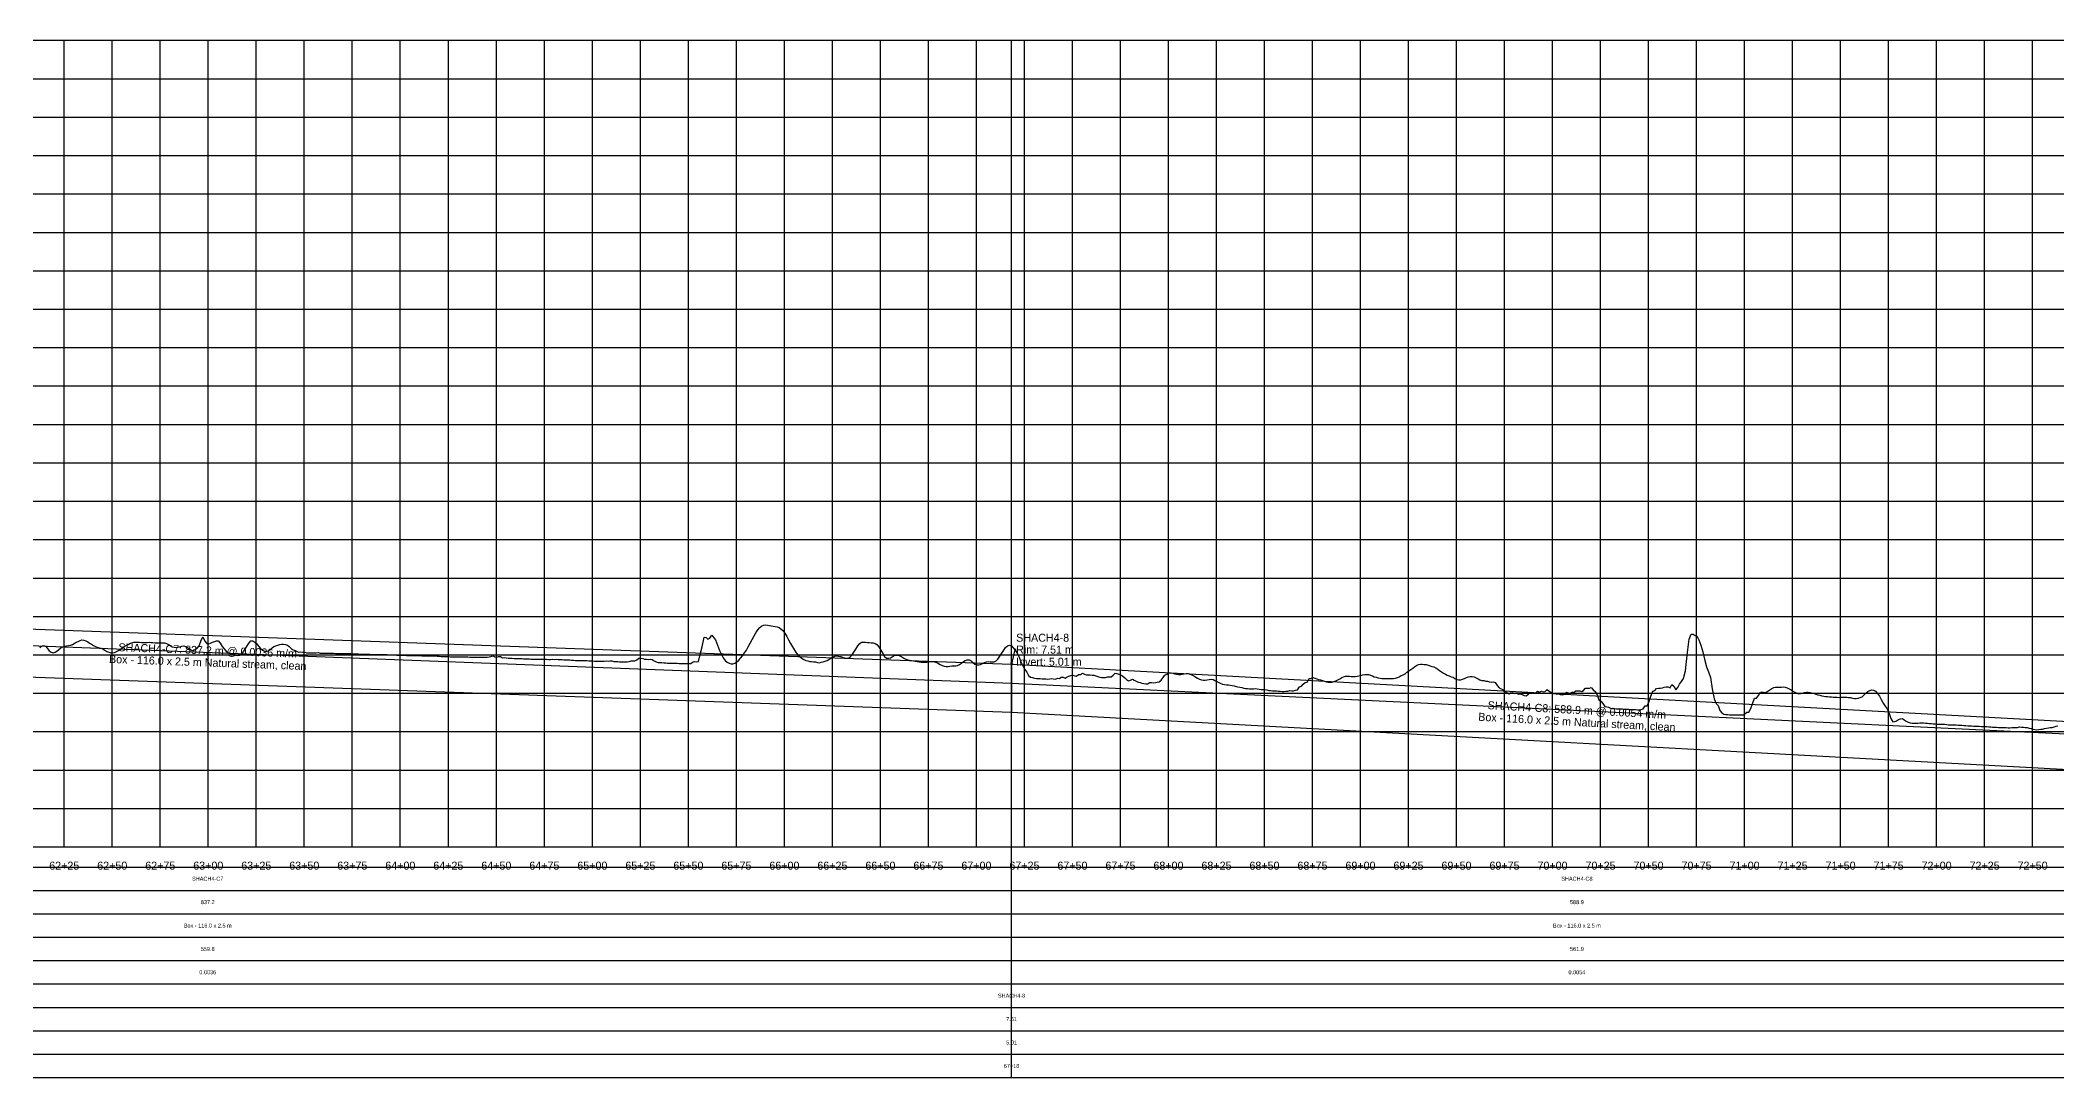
# Model space of a CAD drawing. Extents: x -64 to 8315, y -140 to 402.
# Drawn here: x 6213 to 7263, y -140 to 400 of the extents above; entities that cross this region are included whole.
import ezdxf
from ezdxf.enums import TextEntityAlignment as Align

# ---------------------------------------------------------------- set-up
doc = ezdxf.new("R2010")
doc.units = 0
for name, color, linetype in [('Annotation', 7, 'Continuous'), ('Annotation_Table', 254, 'Continuous'), ('Crown', 7, 'Continuous'), ('Grid', 254, 'Continuous'), ('Grid_Text', 7, 'Continuous'), ('Ground_Elevation', 3, 'Continuous'), ('Hydraulic_Grade', 5, 'Continuous'), ('Invert', 7, 'Continuous'), ('Structure', 7, 'Continuous')]:
    doc.layers.add(name, color=color, linetype=linetype)

msp = doc.modelspace()

# ---------------------------------------------------------------- linework, layer by layer
at = {"layer": 'Annotation', "color": 0}
msp.add_lwpolyline([(6718.3, 75.1), (6718.1, 76), (6718.8, 75.9)], close=True, dxfattribs=at)
msp.add_lwpolyline([(6720.7, 82.7), (6720, 82.7), (6718.3, 75.1)], dxfattribs=at)
at = {"layer": 'Annotation_Table', "color": 254}
for points in [[(6718.3, -140.2), (6718.3, 400)], [(-25, -30.5), (8300, -30.5)], [(-25, -42.7), (8300, -42.7)], [(-25, -54.9), (8300, -54.9)], [(-25, -67.1), (8300, -67.1)], [(-25, -79.2), (8300, -79.2)], [(-25, -91.4), (8300, -91.4)], [(-25, -103.6), (8300, -103.6)], [(-25, -115.8), (8300, -115.8)], [(-25, -128), (8300, -128)], [(-25, -140.2), (8300, -140.2)]]:
    msp.add_lwpolyline(points, dxfattribs=at)
at = {"layer": 'Crown', "color": 0}
for points in [[(5881.1, 105.2), (6718.3, 75.1)], [(6718.3, 75.1), (6718.3, 75.1)], [(6718.3, 75.1), (7307.2, 43.2)]]:
    msp.add_lwpolyline(points, dxfattribs=at)
at = {"layer": 'Grid', "color": 254}
for points in [[(-25, 400), (8300, 400)], [(6225, -20), (6225, 400)], [(6250, -20), (6250, 400)], [(6275, -20), (6275, 400)], [(6300, -20), (6300, 400)], [(6325, -20), (6325, 400)], [(6350, -20), (6350, 400)], [(6375, -20), (6375, 400)], [(6400, -20), (6400, 400)], [(6425, -20), (6425, 400)], [(6450, -20), (6450, 400)], [(6475, -20), (6475, 400)], [(6500, -20), (6500, 400)], [(6525, -20), (6525, 400)], [(6550, -20), (6550, 400)], [(6575, -20), (6575, 400)], [(6600, -20), (6600, 400)], [(6625, -20), (6625, 400)], [(6650, -20), (6650, 400)], [(6675, -20), (6675, 400)], [(6700, -20), (6700, 400)], [(6725, -20), (6725, 400)], [(6750, -20), (6750, 400)], [(6775, -20), (6775, 400)], [(6800, -20), (6800, 400)], [(6825, -20), (6825, 400)], [(6850, -20), (6850, 400)], [(6875, -20), (6875, 400)], [(6900, -20), (6900, 400)], [(6925, -20), (6925, 400)], [(6950, -20), (6950, 400)], [(6975, -20), (6975, 400)], [(7000, -20), (7000, 400)], [(7025, -20), (7025, 400)], [(7050, -20), (7050, 400)], [(7075, -20), (7075, 400)], [(7100, -20), (7100, 400)], [(7125, -20), (7125, 400)], [(7150, -20), (7150, 400)], [(7175, -20), (7175, 400)], [(7200, -20), (7200, 400)], [(7225, -20), (7225, 400)], [(7250, -20), (7250, 400)], [(-25, 380), (8300, 380)], [(-25, 360), (8300, 360)], [(-25, 340), (8300, 340)], [(-25, 320), (8300, 320)], [(-25, 300), (8300, 300)], [(-25, 280), (8300, 280)], [(-25, 260), (8300, 260)], [(-25, 240), (8300, 240)], [(-25, 220), (8300, 220)], [(-25, 200), (8300, 200)], [(-25, 180), (8300, 180)], [(-25, 160), (8300, 160)], [(-25, 140), (8300, 140)], [(-25, 120), (8300, 120)], [(-25, 100), (8300, 100)], [(-25, 80), (8300, 80)], [(-25, 60), (8300, 60)], [(-25, 40), (8300, 40)], [(-25, 20), (8300, 20)], [(-25, 0), (8300, 0)], [(-25, -20), (8300, -20)]]:
    msp.add_lwpolyline(points, dxfattribs=at)
at = {"layer": 'Ground_Elevation', "color": 3}
msp.add_lwpolyline([(6212.2, 83.8), (6213.2, 84.5), (6214.2, 84.9), (6215.2, 84.5), (6216.2, 83.3), (6217.2, 82.1), (6218.2, 81.3), (6219.2, 81.1), (6220.2, 81.3), (6221.2, 81.9), (6222.2, 82.7), (6223.2, 83.6), (6224.2, 84.2), (6225.2, 84.5), (6226.2, 84.6), (6227.2, 84.8), (6228.2, 85), (6229.2, 85.4), (6230.2, 85.9), (6231.2, 86.5), (6232.2, 87), (6233.2, 87.5), (6234.2, 87.8), (6235.2, 87.7), (6236.2, 87.3), (6237.2, 86.8), (6238.2, 86.1), (6239.2, 85.5), (6240.2, 84.8), (6241.2, 84.3), (6242.2, 84), (6243.2, 83.7), (6244.2, 83.4), (6245.2, 82.9), (6246.2, 82.4), (6247.2, 81.8), (6248.2, 81.4), (6249.2, 81.1), (6250.2, 81), (6251.2, 81.2), (6252.2, 81.7), (6253.2, 82.3), (6254.2, 83), (6255.2, 83.7), (6256.2, 84.3), (6257.2, 84.9), (6258.2, 85.4), (6259.2, 85.9), (6260.2, 86.2), (6261.2, 86.5), (6262.2, 86.6), (6263.2, 86.6), (6264.2, 86.5), (6265.2, 86.4), (6266.2, 86.4), (6267.2, 86.4), (6268.2, 86.4), (6269.2, 86.5), (6270.2, 86.4), (6271.2, 86.4), (6272.2, 86.3), (6273.2, 86.3), (6274.2, 86.3), (6275.2, 86.3), (6276.2, 86.3), (6277.2, 86.2), (6278.2, 85.9), (6279.2, 85.3), (6280.2, 84.8), (6281.2, 84.2), (6282.2, 83.9), (6283.2, 83.8), (6284.2, 83.9), (6285.2, 84.2), (6286.2, 84.5), (6287.2, 84.7), (6288.2, 84.4), (6289.2, 83.8), (6290.2, 83.1), (6291.2, 82.5), (6292.2, 82.3), (6293.2, 82.7), (6294.2, 83.5), (6295.2, 84.6), (6296.2, 87.1), (6297.2, 89.3), (6298.2, 87.1), (6299.2, 85.9), (6300.2, 85.7), (6301.2, 86.1), (6302.2, 86.6), (6303.2, 87), (6304.2, 87.2), (6305.2, 87.3), (6306.2, 86), (6307.2, 84.4), (6308.2, 83.1), (6309.2, 82.1), (6310.2, 81.2), (6311.2, 80.7), (6312.2, 80.3), (6313.2, 80), (6314.2, 79.8), (6315.2, 79.7), (6316.2, 79.9), (6317.2, 80.4), (6318.2, 81.4), (6319.2, 83), (6320.2, 84.7), (6321.2, 86.3), (6322.2, 87.3), (6323.2, 87.3), (6324.2, 86.6), (6325.2, 85.7), (6326.2, 84.5), (6327.2, 83.3), (6328.2, 82.4), (6329.2, 81.9), (6330.2, 81.8), (6331.2, 82), (6332.2, 82.6), (6333.2, 83.7), (6334.2, 84.4), (6335.2, 84.7), (6336.2, 85.1), (6337.2, 85.3), (6338.2, 85.5), (6339.2, 85.5), (6340.2, 85.4), (6341.2, 85), (6342.2, 84.4), (6343.2, 83.3), (6344.2, 82.6), (6345.2, 82.2), (6346.2, 81.8), (6347.2, 81.4), (6348.2, 81.5), (6349.2, 81.4), (6350.2, 81.3), (6351.2, 81.1), (6352.2, 81), (6353.2, 81.1), (6354.2, 81.1), (6355.2, 81.1), (6356.2, 81), (6357.2, 81.2), (6358.2, 80.9), (6359.2, 80.9), (6360.2, 80.9), (6361.2, 80.9), (6362.2, 80.8), (6363.2, 80.9), (6364.2, 80.8), (6365.2, 80.8), (6366.2, 80.7), (6367.2, 80.7), (6368.2, 80.7), (6369.2, 80.7), (6370.2, 80.7), (6371.2, 80.7), (6372.2, 80.7), (6373.2, 80.6), (6374.2, 80.6), (6375.2, 80.5), (6376.2, 80.5), (6377.2, 80.5), (6378.2, 80.5), (6379.2, 80.4), (6380.2, 80.4), (6381.2, 80.3), (6382.2, 80.3), (6383.2, 80.3), (6384.2, 80.3), (6385.2, 80.2), (6386.2, 80.2), (6387.2, 80.2), (6388.2, 80.2), (6389.2, 80.2), (6390.2, 80.1), (6391.2, 80.1), (6392.2, 80.1), (6393.2, 80.1), (6394.2, 80), (6395.2, 80), (6396.2, 80), (6397.2, 80), (6398.2, 79.9), (6399.2, 79.9), (6400.2, 79.8), (6401.2, 79.8), (6402.2, 79.8), (6403.2, 79.7), (6404.2, 79.7), (6405.2, 79.6), (6406.2, 79.6), (6407.2, 79.6), (6408.2, 79.6), (6409.2, 79.6), (6410.2, 79.6), (6411.2, 79.5), (6412.2, 79.5), (6413.2, 79.5), (6414.2, 79.4), (6415.2, 79.4), (6416.2, 79.4), (6417.2, 79.4), (6418.2, 79.4), (6419.2, 79.3), (6420.2, 79.3), (6421.2, 79.2), (6422.2, 79.2), (6423.2, 79.2), (6424.2, 79.1), (6425.2, 79.1), (6426.2, 79), (6427.2, 79), (6428.2, 79), (6429.2, 79), (6430.2, 79), (6431.2, 79), (6432.2, 79), (6433.2, 78.9), (6434.2, 78.9), (6435.2, 78.9), (6436.2, 78.8), (6437.2, 78.8), (6438.2, 78.8), (6439.2, 78.8), (6440.2, 78.8), (6441.2, 78.8), (6442.2, 78.8), (6443.2, 78.8), (6444.2, 78.8), (6445.2, 78.8), (6446.2, 78.9), (6447.2, 79.1), (6448.2, 79.5), (6449.2, 79), (6450.2, 78.8), (6451.2, 79.2), (6452.2, 79.1), (6453.2, 78.5), (6454.2, 78.6), (6455.2, 78.4), (6456.2, 78.2), (6457.2, 78.2), (6458.2, 78.3), (6459.2, 78.1), (6460.2, 78.1), (6461.2, 78), (6462.2, 78), (6463.2, 78), (6464.2, 77.9), (6465.2, 77.9), (6466.2, 77.9), (6467.2, 77.9), (6468.2, 77.8), (6469.2, 77.8), (6470.2, 77.8), (6471.2, 77.7), (6472.2, 77.7), (6473.2, 77.7), (6474.2, 77.7), (6475.2, 77.7), (6476.2, 77.7), (6477.2, 77.6), (6478.2, 77.6), (6479.2, 77.7), (6480.2, 77.5), (6481.2, 77.7), (6482.2, 77.6), (6483.2, 77.5), (6484.2, 77.5), (6485.2, 77.4), (6486.2, 77.4), (6487.2, 77.3), (6488.2, 77.3), (6489.2, 77.2), (6490.2, 77.2), (6491.2, 77.1), (6492.2, 77.1), (6493.2, 77.1), (6494.2, 77.1), (6495.2, 77), (6496.2, 77), (6497.2, 77), (6498.2, 76.9), (6499.2, 76.8), (6500.2, 76.8), (6501.2, 76.7), (6502.2, 76.7), (6503.2, 76.7), (6504.2, 76.7), (6505.2, 76.7), (6506.2, 76.7), (6507.2, 76.8), (6508.2, 76.7), (6509.2, 76.8), (6510.2, 76.8), (6511.2, 76.6), (6512.2, 76.5), (6513.2, 76.5), (6514.2, 76.4), (6515.2, 76.4), (6516.2, 76.3), (6517.2, 76.4), (6518.2, 76.4), (6519.2, 76.5), (6520.2, 76.8), (6521.2, 76.8), (6522.2, 76.9), (6523.2, 77.4), (6524.2, 78.2), (6525.2, 78.2), (6526.2, 78), (6527.2, 77.8), (6528.2, 77.7), (6529.2, 77.6), (6530.2, 77.7), (6531.2, 77.5), (6532.2, 76.8), (6533.2, 76.3), (6534.2, 76), (6535.2, 76), (6536.2, 76), (6537.2, 75.9), (6538.2, 75.8), (6539.2, 75.7), (6540.2, 75.7), (6541.2, 75.7), (6542.2, 75.6), (6543.2, 75.6), (6544.2, 75.6), (6545.2, 75.5), (6546.2, 75.5), (6547.2, 75.5), (6548.2, 75.5), (6549.2, 75.4), (6550.2, 75.4), (6551.2, 75.4), (6552.2, 76.2), (6553.2, 76.5), (6554.2, 76.4), (6555.2, 76.6), (6556.2, 80.2), (6557.2, 84.1), (6558.2, 89.2), (6559.2, 89), (6560.2, 88.2), (6561.2, 88.7), (6562.2, 90.2), (6563.2, 88.8), (6564.2, 87.8), (6565.2, 85), (6566.2, 82.3), (6567.2, 80.2), (6568.2, 78.5), (6569.2, 77.1), (6570.2, 76.2), (6571.2, 75.6), (6572.2, 75.3), (6573.2, 75.3), (6574.2, 75.7), (6575.2, 76.3), (6576.2, 77.2), (6577.2, 78.3), (6578.2, 79.5), (6579.2, 81), (6580.2, 82.5), (6581.2, 84.2), (6582.2, 86), (6583.2, 87.9), (6584.2, 89.8), (6585.2, 91.5), (6586.2, 93), (6587.2, 94.2), (6588.2, 95.1), (6589.2, 95.5), (6590.2, 95.6), (6591.2, 95.5), (6592.2, 95.3), (6593.2, 95.1), (6594.2, 94.9), (6595.2, 94.7), (6596.2, 94.5), (6597.2, 94.2), (6598.2, 93.6), (6599.2, 92.6), (6600.2, 91.2), (6601.2, 89.6), (6602.2, 87.8), (6603.2, 85.9), (6604.2, 84.1), (6605.2, 82.5), (6606.2, 81.1), (6607.2, 79.9), (6608.2, 78.9), (6609.2, 78.1), (6610.2, 77.5), (6611.2, 77.1), (6612.2, 76.8), (6613.2, 76.6), (6614.2, 76.5), (6615.2, 76.4), (6616.2, 76.3), (6617.2, 76), (6618.2, 75.9), (6619.2, 76.1), (6620.2, 76.4), (6621.2, 76.7), (6622.2, 77), (6623.2, 77.6), (6624.2, 78.3), (6625.2, 79), (6626.2, 79.3), (6627.2, 79.4), (6628.2, 79.3), (6629.2, 79.1), (6630.2, 78.8), (6631.2, 78.5), (6632.2, 78.2), (6633.2, 78.2), (6634.2, 78.7), (6635.2, 79.8), (6636.2, 81.3), (6637.2, 83), (6638.2, 84.7), (6639.2, 85.9), (6640.2, 86.5), (6641.2, 86.6), (6642.2, 86.5), (6643.2, 86.4), (6644.2, 86.4), (6645.2, 86.3), (6646.2, 86.2), (6647.2, 85.9), (6648.2, 85.3), (6649.2, 84.1), (6650.2, 82.4), (6651.2, 80.6), (6652.2, 79.2), (6653.2, 78.3), (6654.2, 78.2), (6655.2, 78.5), (6656.2, 79), (6657.2, 79.6), (6658.2, 79.9), (6659.2, 79.9), (6660.2, 79.5), (6661.2, 78.9), (6662.2, 78.3), (6663.2, 77.8), (6664.2, 77.4), (6665.2, 77.2), (6666.2, 77.1), (6667.2, 76.9), (6668.2, 76.7), (6669.2, 76.5), (6670.2, 76.4), (6671.2, 76.2), (6672.2, 76.1), (6673.2, 76.1), (6674.2, 76.2), (6675.2, 76.4), (6676.2, 76.6), (6677.2, 76.5), (6678.2, 76.3), (6679.2, 76), (6680.2, 75.5), (6681.2, 75), (6682.2, 74.5), (6683.2, 74.1), (6684.2, 74), (6685.2, 74), (6686.2, 74.1), (6687.2, 74.2), (6688.2, 74.3), (6689.2, 74.2), (6690.2, 74.5), (6691.2, 75), (6692.2, 75.7), (6693.2, 76.5), (6694.2, 77), (6695.2, 77.3), (6696.2, 77.3), (6697.2, 76.8), (6698.2, 76), (6699.2, 75.2), (6700.2, 74.8), (6701.2, 74.7), (6702.2, 75), (6703.2, 75.5), (6704.2, 76), (6705.2, 76.4), (6706.2, 76.5), (6707.2, 76.4), (6708.2, 76.3), (6709.2, 76.3), (6710.2, 76.8), (6711.2, 77.8), (6712.2, 79.3), (6713.2, 80.9), (6714.2, 82.5), (6715.2, 83.8), (6716.2, 84.7), (6717.2, 85.1), (6718.2, 84.6), (6719.2, 83.7), (6720.2, 82.5), (6721.2, 80.9), (6722.2, 78.8), (6723.2, 76.3), (6724.2, 74.2), (6725.2, 72.4), (6726.2, 71), (6727.2, 69.2), (6728.2, 68.3), (6729.2, 68.1), (6730.2, 67.9), (6731.2, 67.7), (6732.2, 67.6), (6733.2, 67.6), (6734.2, 67.5), (6735.2, 67.5), (6736.2, 67.5), (6737.2, 67.4), (6738.2, 67.5), (6739.2, 67.7), (6740.2, 67.5), (6741.2, 67.4), (6742.2, 67.8), (6743.2, 67.7), (6744.2, 68.3), (6745.2, 68.4), (6746.2, 67.9), (6747.2, 68.6), (6748.2, 68.8), (6749.2, 69.2), (6750.2, 69.4), (6751.2, 69), (6752.2, 68.9), (6753.2, 69.7), (6754.2, 69.8), (6755.2, 70.4), (6756.2, 70), (6757.2, 69.5), (6758.2, 69.6), (6759.2, 69.5), (6760.2, 69.4), (6761.2, 69.4), (6762.2, 69.1), (6763.2, 68.7), (6764.2, 68.4), (6765.2, 68.2), (6766.2, 68.1), (6767.2, 68.2), (6768.2, 68.5), (6769.2, 68.6), (6770.2, 68.6), (6771.2, 69.4), (6772.2, 70.4), (6773.2, 70.3), (6774.2, 69.9), (6775.2, 69.5), (6776.2, 68.8), (6777.2, 68), (6778.2, 67.2), (6779.2, 66.4), (6780.2, 66.8), (6781.2, 67.3), (6782.2, 66.8), (6783.2, 66.3), (6784.2, 65.8), (6785.2, 65.5), (6786.2, 65.3), (6787.2, 65.1), (6788.2, 64.9), (6789.2, 64.9), (6790.2, 65.5), (6791.2, 65.6), (6792.2, 65.4), (6793.2, 65.5), (6794.2, 65.7), (6795.2, 65.9), (6796.2, 66.8), (6797.2, 68.1), (6798.2, 69.4), (6799.2, 70), (6800.2, 70.7), (6801.2, 70.7), (6802.2, 70.4), (6803.2, 70.1), (6804.2, 69.9), (6805.2, 69.8), (6806.2, 69.8), (6807.2, 69.9), (6808.2, 70.1), (6809.2, 70.2), (6810.2, 70.2), (6811.2, 70), (6812.2, 69.6), (6813.2, 69), (6814.2, 68.4), (6815.2, 67.8), (6816.2, 67.3), (6817.2, 66.9), (6818.2, 66.8), (6819.2, 66.8), (6820.2, 67), (6821.2, 67.2), (6822.2, 67.3), (6823.2, 67.1), (6824.2, 66.7), (6825.2, 66.1), (6826.2, 65.5), (6827.2, 65), (6828.2, 64.8), (6829.2, 64.5), (6830.2, 64.4), (6831.2, 64.4), (6832.2, 64.2), (6833.2, 64.1), (6834.2, 63.8), (6835.2, 63.5), (6836.2, 63.4), (6837.2, 63.2), (6838.2, 62.9), (6839.2, 62.6), (6840.2, 62.5), (6841.2, 62.5), (6842.2, 62.3), (6843.2, 62.3), (6844.2, 62.3), (6845.2, 62.4), (6846.2, 62.3), (6847.2, 62.1), (6848.2, 62), (6849.2, 62), (6850.2, 61.9), (6851.2, 61.7), (6852.2, 61.4), (6853.2, 61.4), (6854.2, 61.3), (6855.2, 61.3), (6856.2, 61.2), (6857.2, 61.1), (6858.2, 61), (6859.2, 60.9), (6860.2, 60.9), (6861.2, 61), (6862.2, 61), (6863.2, 61.4), (6864.2, 61.2), (6865.2, 61.2), (6866.2, 61.6), (6867.2, 61.7), (6868.2, 63.3), (6869.2, 63.7), (6870.2, 64.7), (6871.2, 65.5), (6872.2, 65.7), (6873.2, 67.7), (6874.2, 67.6), (6875.2, 68.1), (6876.2, 67.9), (6877.2, 67.5), (6878.2, 67.2), (6879.2, 66.9), (6880.2, 66.6), (6881.2, 66.2), (6882.2, 66), (6883.2, 65.8), (6884.2, 65.8), (6885.2, 65.8), (6886.2, 66.1), (6887.2, 66.5), (6888.2, 67), (6889.2, 67.5), (6890.2, 68.1), (6891.2, 68.5), (6892.2, 68.8), (6893.2, 68.9), (6894.2, 68.8), (6895.2, 68.7), (6896.2, 68.7), (6897.2, 68.7), (6898.2, 68.8), (6899.2, 69), (6900.2, 69.3), (6901.2, 69.6), (6902.2, 69.8), (6903.2, 69.8), (6904.2, 69.7), (6905.2, 69.4), (6906.2, 69), (6907.2, 68.6), (6908.2, 68.3), (6909.2, 68), (6910.2, 67.8), (6911.2, 67.7), (6912.2, 67.7), (6913.2, 67.6), (6914.2, 67.6), (6915.2, 67.6), (6916.2, 67.6), (6917.2, 67.7), (6918.2, 67.9), (6919.2, 68.2), (6920.2, 68.6), (6921.2, 69.2), (6922.2, 69.6), (6923.2, 70.1), (6924.2, 70.9), (6925.2, 71.6), (6926.2, 72.3), (6927.2, 73), (6928.2, 73.8), (6929.2, 74.4), (6930.2, 74.9), (6931.2, 75.1), (6932.2, 75.1), (6933.2, 75), (6934.2, 74.9), (6935.2, 74.6), (6936.2, 74.3), (6937.2, 74), (6938.2, 73.7), (6939.2, 73.2), (6940.2, 72.6), (6941.2, 71.9), (6942.2, 71.1), (6943.2, 70.4), (6944.2, 69.9), (6945.2, 69.4), (6946.2, 69), (6947.2, 68.6), (6948.2, 68.3), (6949.2, 67.7), (6950.2, 67.2), (6951.2, 66.9), (6952.2, 67), (6953.2, 67.3), (6954.2, 67.7), (6955.2, 68.1), (6956.2, 68.5), (6957.2, 68.7), (6958.2, 68.7), (6959.2, 68.5), (6960.2, 68), (6961.2, 67.5), (6962.2, 67), (6963.2, 66.7), (6964.2, 66.6), (6965.2, 66.2), (6966.2, 66.3), (6967.2, 66), (6968.2, 65.7), (6969.2, 66), (6970.2, 65.6), (6971.2, 64), (6972.2, 62.8), (6973.2, 62.3), (6974.2, 61.9), (6975.2, 61.1), (6976.2, 60.4), (6977.2, 59.6), (6978.2, 60.2), (6979.2, 60.3), (6980.2, 59.9), (6981.2, 60.1), (6982.2, 59.5), (6983.2, 59.7), (6984.2, 59.3), (6985.2, 58.8), (6986.2, 58.6), (6987.2, 59.3), (6988.2, 60.2), (6989.2, 60.2), (6990.2, 60.1), (6991.2, 60), (6992.2, 61), (6993.2, 60.5), (6994.2, 61.1), (6995.2, 60.7), (6996.2, 60.9), (6997.2, 62), (6998.2, 61.1), (6999.2, 60.5), (7000.2, 59.8), (7001.2, 60.1), (7002.2, 59.5), (7003.2, 59.9), (7004.2, 59.3), (7005.2, 59.1), (7006.2, 59.5), (7007.2, 60.5), (7008.2, 60.2), (7009.2, 60.1), (7010.2, 60.5), (7011.2, 60.6), (7012.2, 61.3), (7013.2, 61.3), (7014.2, 61.2), (7015.2, 60.9), (7016.2, 61.4), (7017.2, 62.6), (7018.2, 62.6), (7019.2, 62.7), (7020.2, 62.9), (7021.2, 61.8), (7022.2, 60.9), (7023.2, 59.2), (7024.2, 56.6), (7025.2, 55.8), (7026.2, 54.6), (7027.2, 53.1), (7028.2, 52.9), (7029.2, 52.7), (7030.2, 52.3), (7031.2, 52.1), (7032.2, 52), (7033.2, 51.9), (7034.2, 51.9), (7035.2, 51.8), (7036.2, 51.8), (7037.2, 51.7), (7038.2, 51.7), (7039.2, 51.7), (7040.2, 51.6), (7041.2, 51.6), (7042.2, 51.5), (7043.2, 51.5), (7044.2, 51.4), (7045.2, 51.4), (7046.2, 51.5), (7047.2, 51.8), (7048.2, 53.4), (7049.2, 53.4), (7050.2, 55.4), (7051.2, 58.5), (7052.2, 61), (7053.2, 61.4), (7054.2, 62.4), (7055.2, 62.7), (7056.2, 62.6), (7057.2, 62.8), (7058.2, 63.2), (7059.2, 63.4), (7060.2, 63.4), (7061.2, 62.8), (7062.2, 64.5), (7063.2, 63.7), (7064.2, 61.8), (7065.2, 63), (7066.2, 64.8), (7067.2, 66.1), (7068.2, 67.7), (7069.2, 71.7), (7070.2, 79.8), (7071.2, 88.2), (7072.2, 90.7), (7073.2, 90.7), (7074.2, 90.1), (7075.2, 89.8), (7076.2, 87.8), (7077.2, 85), (7078.2, 81.5), (7079.2, 77.8), (7080.2, 73.8), (7081.2, 71.1), (7082.2, 68.1), (7083.2, 62.2), (7084.2, 57.1), (7085.2, 54.6), (7086.2, 53.6), (7087.2, 51), (7088.2, 49.7), (7089.2, 49.1), (7090.2, 49), (7091.2, 48.9), (7092.2, 48.8), (7093.2, 48.8), (7094.2, 48.8), (7095.2, 48.7), (7096.2, 48.7), (7097.2, 48.7), (7098.2, 48.7), (7099.2, 48.8), (7100.2, 49.2), (7101.2, 50.1), (7102.2, 50.2), (7103.2, 52.1), (7104.2, 54.5), (7105.2, 57.5), (7106.2, 57.5), (7107.2, 58.8), (7108.2, 60.3), (7109.2, 60.7), (7110.2, 60.3), (7111.2, 60.5), (7112.2, 61.1), (7113.2, 61.8), (7114.2, 62.4), (7115.2, 62.9), (7116.2, 63.1), (7117.2, 63.1), (7118.2, 63.2), (7119.2, 63.2), (7120.2, 63.3), (7121.2, 63.2), (7122.2, 62.8), (7123.2, 62.3), (7124.2, 61.7), (7125.2, 61.1), (7126.2, 60.5), (7127.2, 60), (7128.2, 59.7), (7129.2, 59.8), (7130.2, 60), (7131.2, 60.3), (7132.2, 60.5), (7133.2, 60.5), (7134.2, 60.3), (7135.2, 60.1), (7136.2, 59.9), (7137.2, 59.5), (7138.2, 59.2), (7139.2, 58.9), (7140.2, 58.6), (7141.2, 58.4), (7142.2, 58.3), (7143.2, 58.3), (7144.2, 58.2), (7145.2, 58.1), (7146.2, 58), (7147.2, 57.9), (7148.2, 57.9), (7149.2, 57.8), (7150.2, 57.9), (7151.2, 57.9), (7152.2, 58), (7153.2, 57.9), (7154.2, 57.8), (7155.2, 57.7), (7156.2, 57.5), (7157.2, 57.3), (7158.2, 57.2), (7159.2, 57.4), (7160.2, 57.7), (7161.2, 58.2), (7162.2, 59), (7163.2, 60), (7164.2, 60.9), (7165.2, 61.5), (7166.2, 61.7), (7167.2, 61.6), (7168.2, 61), (7169.2, 59.8), (7170.2, 58.4), (7171.2, 56.7), (7172.2, 54.9), (7173.2, 53.3), (7174.2, 51.8), (7175.2, 50), (7176.2, 46.8), (7177.2, 45.1), (7178.2, 45.2), (7179.2, 45.6), (7180.2, 46.3), (7181.2, 46.6), (7182.2, 46.8), (7183.2, 46.2), (7184.2, 45.5), (7185.2, 44.9), (7186.2, 44.5), (7187.2, 44.4), (7188.2, 44.4), (7189.2, 44.4), (7190.2, 44.4), (7191.2, 44.5), (7192.2, 44.5), (7193.2, 44.5), (7194.2, 44.4), (7195.2, 44.4), (7196.2, 44.3), (7197.2, 44.2), (7198.2, 44), (7199.2, 44), (7200.2, 43.9), (7201.2, 43.9), (7202.2, 43.9), (7203.2, 43.8), (7204.2, 43.8), (7205.2, 43.7), (7206.2, 43.6), (7207.2, 43.6), (7208.2, 43.6), (7209.2, 43.5), (7210.2, 43.5), (7211.2, 43.4), (7212.2, 43.3), (7213.2, 43.3), (7214.2, 43.2), (7215.2, 43.2), (7216.2, 43.1), (7217.2, 43), (7218.2, 43), (7219.2, 42.9), (7220.2, 42.9), (7221.2, 42.8), (7222.2, 42.8), (7223.2, 42.7), (7224.2, 42.7), (7225.2, 42.6), (7226.2, 42.6), (7227.2, 42.5), (7228.2, 42.5), (7229.2, 42.4), (7230.2, 42.4), (7231.2, 42.3), (7232.2, 42.2), (7233.2, 42.2), (7234.2, 42.2), (7235.2, 42.2), (7236.2, 42.1), (7237.2, 42), (7238.2, 42), (7239.2, 42.1), (7240.2, 42.2), (7241.2, 42.2), (7242.2, 42.2), (7243.2, 42.5), (7244.2, 42.4), (7245.2, 42.3), (7246.2, 42.1), (7247.2, 42.1), (7248.2, 41.8), (7249.2, 41.6), (7250.2, 41.3), (7251.2, 41.1), (7252.2, 41), (7253.2, 41.1), (7254.2, 41.2), (7255.2, 41.3), (7256.2, 41.6), (7257.2, 41.8), (7258.2, 42), (7259.2, 42.1), (7260.2, 42.2), (7261.2, 42.5), (7262.2, 42.8), (7263.2, 43.1)], dxfattribs=at)
at = {"layer": 'Hydraulic_Grade', "color": 5}
for points in [[(5881.1, 97.3), (6718.3, 65.3)], [(6718.3, 65.3), (6718.3, 65.3)], [(6718.3, 65.3), (7307.2, 36.9)]]:
    msp.add_lwpolyline(points, dxfattribs=at)
at = {"layer": 'Invert', "color": 0}
for points in [[(5881.1, 80.2), (6718.3, 50.1)], [(6718.3, 50.1), (6718.3, 50.1)], [(6718.3, 50.1), (7307.2, 18.2)]]:
    msp.add_lwpolyline(points, dxfattribs=at)
at = {"layer": 'Structure', "color": 0}
msp.add_lwpolyline([(6718.3, 75.1), (6718.3, 50.1)], dxfattribs=at)
msp.add_lwpolyline([(6718.3, 75.1), (6718.3, 50.1)], dxfattribs=at)

# ---------------------------------------------------------------- texts
at = {"layer": 'Annotation', "color": 0}
for s, rotation, p in [('SHACH4-C7: 837.2 m @ 0.0036 m/m', 357.9416, (6299.7, 82.3)), ('Box - 116.0 x 2.5 m Natural stream, clean', 357.9416, (6299.7, 76)), ('SHACH4-C8: 588.9 m @ 0.0054 m/m', 356.9043, (7012.7, 51.3)), ('Box - 116.0 x 2.5 m Natural stream, clean', 356.9043, (7012.7, 45))]:
    msp.add_text(s, height=4.167, rotation=rotation, dxfattribs=at).set_placement(p, align=Align.MIDDLE_CENTER)
for s, height, p in [('SHACH4-8', 4.17, (6720.7, 88.9)), ('Rim: 7.51 m', 4.167, (6720.7, 82.7)), ('Invert: 5.01 m', 4.167, (6720.7, 76.4))]:
    msp.add_text(s, height=height, dxfattribs=at).set_placement(p, align=Align.MIDDLE_LEFT)
at = {"layer": 'Annotation_Table', "color": 0}
for s, height, p in [('SHACH4-C7', 2.08, (6299.7, -36.6)), ('SHACH4-C8', 2.08, (7012.7, -36.6)), ('837.2', 2.08, (6299.7, -48.8)), ('588.9', 2.08, (7012.7, -48.8)), ('Box - 116.0 x 2.5 m', 2.083, (6299.7, -61)), ('Box - 116.0 x 2.5 m', 2.083, (7012.7, -61)), ('559.8', 2.08, (6299.7, -73.2)), ('561.9', 2.08, (7012.7, -73.2)), ('0.0036', 2.08, (6299.7, -85.3)), ('0.0054', 2.08, (7012.7, -85.3)), ('SHACH4-8', 2.08, (6718.3, -97.5)), ('7.51', 2.08, (6718.3, -109.7)), ('5.01', 2.08, (6718.3, -121.9)), ('67+18', 2.08, (6718.3, -134.1))]:
    msp.add_text(s, height=height, dxfattribs=at).set_placement(p, align=Align.MIDDLE_CENTER)
at = {"layer": 'Grid_Text', "color": 0}
for s, p in [('62+25', (6225, -27.7)), ('62+50', (6250, -27.7)), ('62+75', (6275, -27.7)), ('63+00', (6300, -27.7)), ('63+25', (6325, -27.7)), ('63+50', (6350, -27.7)), ('63+75', (6375, -27.7)), ('64+00', (6400, -27.7)), ('64+25', (6425, -27.7)), ('64+50', (6450, -27.7)), ('64+75', (6475, -27.7)), ('65+00', (6500, -27.7)), ('65+25', (6525, -27.7)), ('65+50', (6550, -27.7)), ('65+75', (6575, -27.7)), ('66+00', (6600, -27.7)), ('66+25', (6625, -27.7)), ('66+50', (6650, -27.7)), ('66+75', (6675, -27.7)), ('67+00', (6700, -27.7)), ('67+25', (6725, -27.7)), ('67+50', (6750, -27.7)), ('67+75', (6775, -27.7)), ('68+00', (6800, -27.7)), ('68+25', (6825, -27.7)), ('68+50', (6850, -27.7)), ('68+75', (6875, -27.7)), ('69+00', (6900, -27.7)), ('69+25', (6925, -27.7)), ('69+50', (6950, -27.7)), ('69+75', (6975, -27.7)), ('70+00', (7000, -27.7)), ('70+25', (7025, -27.7)), ('70+50', (7050, -27.7)), ('70+75', (7075, -27.7)), ('71+00', (7100, -27.7)), ('71+25', (7125, -27.7)), ('71+50', (7150, -27.7)), ('71+75', (7175, -27.7)), ('72+00', (7200, -27.7)), ('72+25', (7225, -27.7)), ('72+50', (7250, -27.7))]:
    msp.add_text(s, height=4.17, dxfattribs=at).set_placement(p, align=Align.TOP_CENTER)

doc.saveas('drawing.dxf')
